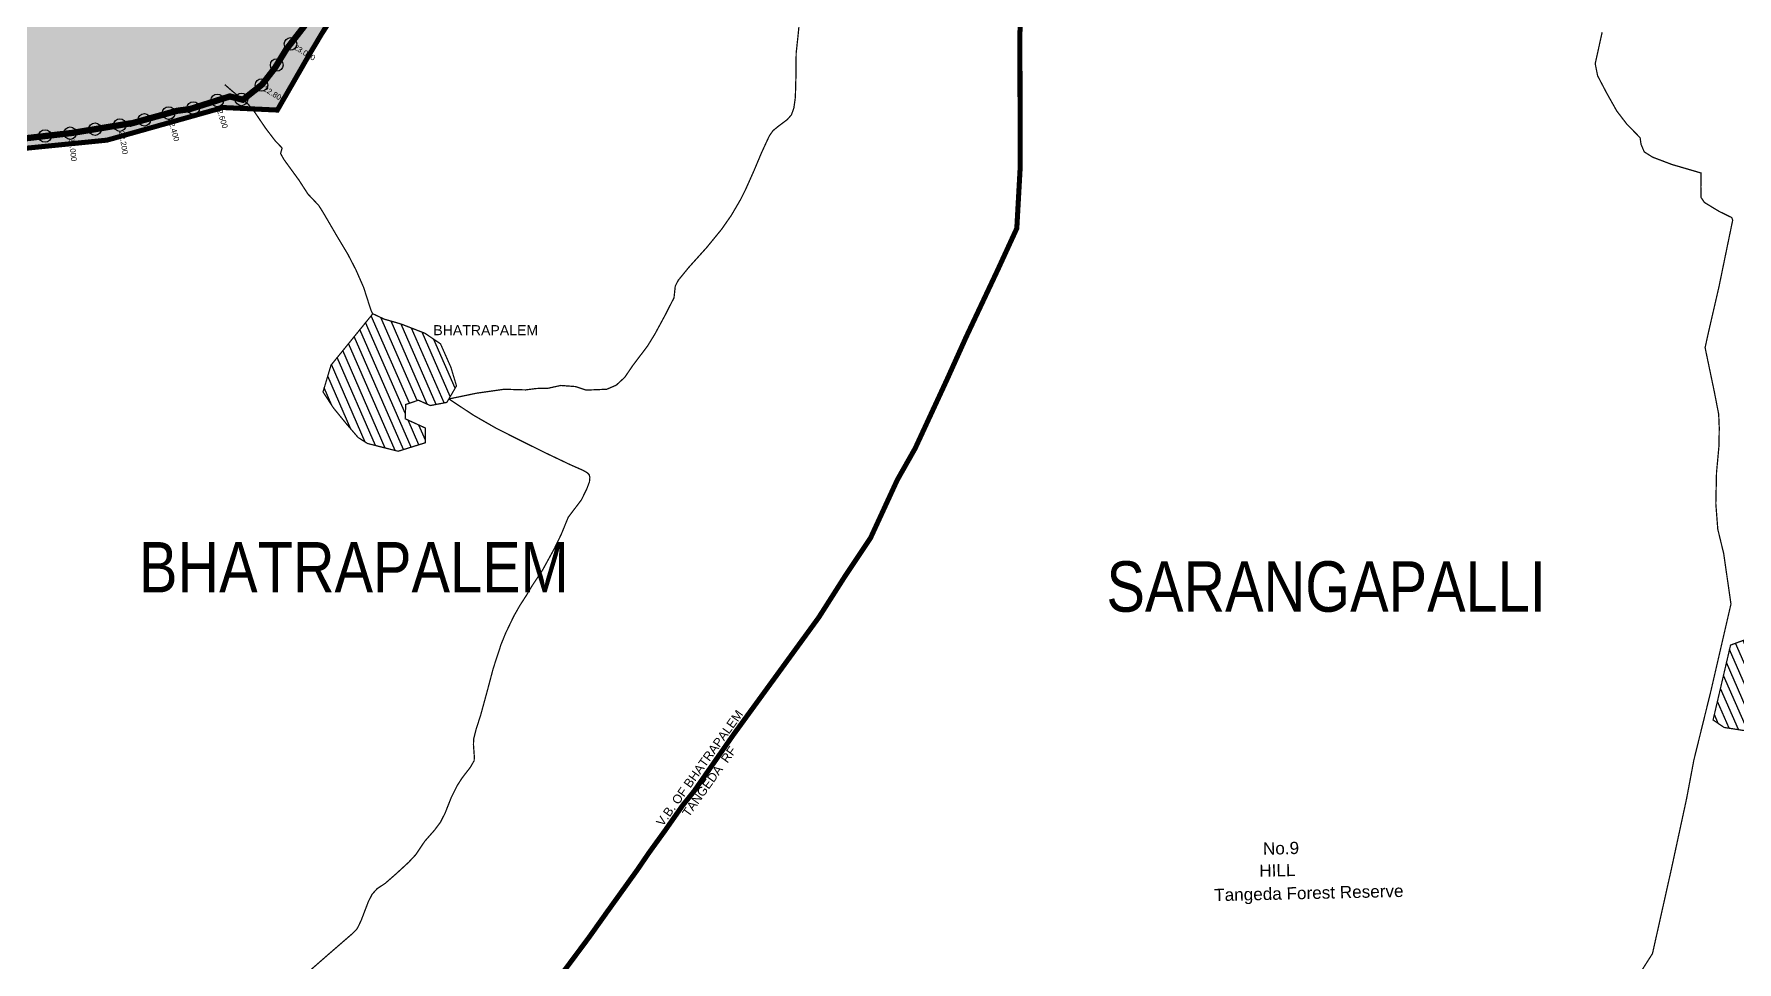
# Model space of a CAD drawing. Header units: millimetres. Extents: x 345922 to 402103, y 1833175 to 1858598.
# Drawn here: x 363290 to 370049, y 1842139 to 1845823 of the extents above; entities that cross this region are included whole.
import ezdxf
from ezdxf.enums import TextEntityAlignment as Align

# ---------------------------------------------------------------- set-up
doc = ezdxf.new("R2010")
doc.units = ezdxf.units.MM
doc.header["$PDMODE"] = 32
doc.header["$PDSIZE"] = 50
doc.linetypes.add('JIS_02_1.0', pattern=[2, 1, -1])
for name, color, linetype in [('BND', 160, 'Continuous'), ('FRL', 3, 'Continuous'), ('points', 161, 'Continuous'), ('ROADS', 10, 'Continuous'), ('STREAM111', 4, 'Continuous'), ('TEXT', 7, 'Continuous'), ('VILLAGE AREA', 44, 'Continuous'), ('VILLAGE NAMES', 7, 'Continuous')]:
    doc.layers.add(name, color=color, linetype=linetype)
doc.styles.get("Standard").update_dxf_attribs({"font": 'arial.ttf'})
doc.styles.add('style1', font='')
doc.styles.get('style1').set_extended_font_data('Bahnschrift Condensed')
pattern_1 = [(113.5464313, (0, 0), (-29.1063882, -12.6838743), [])]

msp = doc.modelspace()

# ---------------------------------------------------------------- hatches: boundary and pattern name
at = {"layer": 'STREAM111'}
h = msp.add_hatch(dxfattribs=at)
h.set_pattern_fill('DASH,_O', color=4, scale=20, angle=45)
h.set_pattern_definition([(45, (0, 0), (7e-15, 89.8025612), [63.5, -63.5])])
edge = h.paths.add_edge_path()
edge.add_line((360312.4, 1845904.9), (360480.1, 1845907.5))
edge.add_line((360480.1, 1845907.5), (360557.2, 1845894.3))
edge.add_line((360557.2, 1845894.3), (360821, 1845809.2))
edge.add_line((360821, 1845809.2), (361124.9, 1845679.8))
edge.add_line((361124.9, 1845679.8), (361436.3, 1845577.4))
edge.add_line((361436.3, 1845577.4), (361695, 1845540.3))
edge.add_line((361695, 1845540.3), (361829.6, 1845532.7))
edge.add_line((361829.6, 1845532.7), (362216, 1845547.5))
edge.add_line((362216, 1845547.5), (362300.6, 1845547))
edge.add_line((362300.6, 1845547), (362320.4, 1845505.3))
edge.add_line((362320.4, 1845505.3), (362339.3, 1845504.7))
edge.add_line((362339.3, 1845504.7), (362352.2, 1845518.6))
edge.add_line((362352.2, 1845518.6), (362450.3, 1845520.1))
edge.add_line((362450.3, 1845520.1), (362712.6, 1845397.4))
edge.add_line((362712.6, 1845397.4), (363038.7, 1845362.4))
edge.add_line((363038.7, 1845362.4), (363526.7, 1845388.4))
edge.add_line((363526.7, 1845388.4), (364040.3, 1845531.1))
edge.add_line((364040.3, 1845531.1), (364255.8, 1845521))
edge.add_line((364255.8, 1845521), (364342.1, 1845671))
edge.add_line((364342.1, 1845671), (365004.6, 1846711.3))
edge.add_line((365004.6, 1846711.3), (365605.4, 1847420.4))
edge.add_line((365605.4, 1847420.4), (365918.3, 1847841.6))
edge.add_line((365918.3, 1847841.6), (365878.7, 1848090.8))
edge.add_line((365878.7, 1848090.8), (365924, 1848305))
edge.add_line((365924, 1848305), (366156.5, 1848619.5))
edge.add_line((366156.5, 1848619.5), (366280.2, 1848725.3))
edge.add_line((366280.2, 1848725.3), (366437.8, 1848794.5))
edge.add_line((366437.8, 1848794.5), (366629.9, 1848860.6))
edge.add_line((366629.9, 1848860.6), (366661.1, 1848902.5))
edge.add_line((366661.1, 1848902.5), (366851.1, 1849031))
edge.add_line((366851.1, 1849031), (367076, 1849132))
edge.add_line((367076, 1849132), (367572, 1849263.5))
edge.add_line((367572, 1849263.5), (367784.8, 1849294.3))
edge.add_line((367784.8, 1849294.3), (368319.3, 1849535.4))
edge.add_line((368319.3, 1849535.4), (368559.9, 1849652.3))
edge.add_line((368559.9, 1849652.3), (368808.4, 1849776.7))
edge.add_line((368808.4, 1849776.7), (369389.2, 1850008.7))
edge.add_line((369389.2, 1850008.7), (369588.7, 1850036.9))
edge.add_line((369588.7, 1850036.9), (369888.9, 1850054.2))
edge.add_line((369888.9, 1850054.2), (370056.2, 1850015.8))
edge.add_line((370056.2, 1850015.8), (370500.8, 1849986.4))
edge.add_line((370500.8, 1849986.4), (370760.6, 1849858.5))
edge.add_line((370760.6, 1849858.5), (370998.4, 1849726.3))
edge.add_line((370998.4, 1849726.3), (371143.5, 1849582))
edge.add_line((371143.5, 1849582), (371265.2, 1849377))
edge.add_line((371265.2, 1849377), (371303, 1849010.8))
edge.add_line((371303, 1849010.8), (371440.3, 1848548.1))
edge.add_line((371440.3, 1848548.1), (371518.2, 1848014))
edge.add_line((371518.2, 1848014), (371609.4, 1847658))
edge.add_line((371609.4, 1847658), (371832.6, 1847472.2))
edge.add_line((371832.6, 1847472.2), (372158.3, 1847071.2))
edge.add_line((372158.3, 1847071.2), (372338.4, 1846857.5))
edge.add_line((372338.4, 1846857.5), (372543.7, 1846547.9))
edge.add_line((372543.7, 1846547.9), (372690.6, 1846393.3))
edge.add_line((372690.6, 1846393.3), (373054, 1846066.4))
edge.add_line((373054, 1846066.4), (373259, 1845909.1))
edge.add_line((373259, 1845909.1), (373481, 1845784.8))
edge.add_line((373481, 1845784.8), (373756.3, 1845640.9))
edge.add_line((373756.3, 1845640.9), (373996.6, 1845568.4))
edge.add_line((373996.6, 1845568.4), (374200, 1845585.5))
edge.add_line((374200, 1845585.5), (374487.4, 1845634.4))
edge.add_line((374487.4, 1845634.4), (374726.7, 1845715.3))
edge.add_line((374726.7, 1845715.3), (375064.6, 1845862.9))
edge.add_line((375064.6, 1845862.9), (375537.5, 1845990.1))
edge.add_line((375537.5, 1845990.1), (375905.4, 1846141.8))
edge.add_line((375905.4, 1846141.8), (375577, 1846618.8))
edge.add_line((375577, 1846618.8), (375526.7, 1846545.7))
edge.add_line((375526.7, 1846545.7), (375428.1, 1846321.7))
edge.add_line((375428.1, 1846321.7), (375393.9, 1846260.6))
edge.add_line((375393.9, 1846260.6), (375319.8, 1846223.6))
edge.add_line((375319.8, 1846223.6), (375200.2, 1846158.1))
edge.add_line((375200.2, 1846158.1), (374896.2, 1846028.1))
edge.add_line((374896.2, 1846028.1), (374775.1, 1845992.5))
edge.add_line((374775.1, 1845992.5), (374659.8, 1845954.1))
edge.add_line((374659.8, 1845954.1), (374468.6, 1845908.4))
edge.add_line((374468.6, 1845908.4), (374304.7, 1845888.5))
edge.add_line((374304.7, 1845888.5), (374162.3, 1845877.1))
edge.add_line((374162.3, 1845877.1), (373881.3, 1845912.8))
edge.add_line((373881.3, 1845912.8), (373777.3, 1845949.8))
edge.add_line((373777.3, 1845949.8), (373681.8, 1846023.8))
edge.add_line((373681.8, 1846023.8), (373544.8, 1846193.8))
edge.add_line((373544.8, 1846193.8), (373472.2, 1846297.7))
edge.add_line((373472.2, 1846297.7), (373393.8, 1846394.5))
edge.add_line((373393.8, 1846394.5), (373284.1, 1846492.6))
edge.add_line((373284.1, 1846492.6), (373009.7, 1846804.4))
edge.add_line((373009.7, 1846804.4), (372901.1, 1846958.2))
edge.add_line((372901.1, 1846958.2), (372766.8, 1847192.8))
edge.add_line((372766.8, 1847192.8), (372656.1, 1847372.7))
edge.add_line((372656.1, 1847372.7), (372613, 1847438))
edge.add_line((372613, 1847438), (372539.3, 1847503.3))
edge.add_line((372539.3, 1847503.3), (372387.6, 1847604.7))
edge.add_line((372387.6, 1847604.7), (372217.7, 1847744.1))
edge.add_line((372217.7, 1847744.1), (372034, 1847883.4))
edge.add_line((372034, 1847883.4), (371929.6, 1847980.7))
edge.add_line((371929.6, 1847980.7), (371828.7, 1848173.2))
edge.add_line((371828.7, 1848173.2), (371715.3, 1848396.9))
edge.add_line((371715.3, 1848396.9), (371643.8, 1848678.5))
edge.add_line((371643.8, 1848678.5), (371591.1, 1848840))
edge.add_line((371591.1, 1848840), (371456.5, 1849263.5))
edge.add_line((371456.5, 1849263.5), (371414.2, 1849498.9))
edge.add_line((371414.2, 1849498.9), (371312, 1849769.7))
edge.add_line((371312, 1849769.7), (371239, 1849918.9))
edge.add_line((371239, 1849918.9), (371024.5, 1850114.1))
edge.add_line((371024.5, 1850114.1), (370792.3, 1850318.7))
edge.add_line((370792.3, 1850318.7), (370617, 1850424.1))
edge.add_line((370617, 1850424.1), (370453.2, 1850451.6))
edge.add_line((370453.2, 1850451.6), (370045.9, 1850438.7))
edge.add_line((370045.9, 1850438.7), (369901.1, 1850435.9))
edge.add_line((369901.1, 1850435.9), (369863.2, 1850432))
edge.add_line((369863.2, 1850432), (369636.1, 1850417.2))
edge.add_line((369636.1, 1850417.2), (369473.7, 1850396.9))
edge.add_line((369473.7, 1850396.9), (369263.9, 1850383.4))
edge.add_line((369263.9, 1850383.4), (369125.1, 1850352.9))
edge.add_line((369125.1, 1850352.9), (368996.5, 1850292.1))
edge.add_line((368996.5, 1850292.1), (368861.2, 1850204.2))
edge.add_line((368861.2, 1850204.2), (368671.7, 1850102.8))
edge.add_line((368671.7, 1850102.8), (368448.3, 1850018.3))
edge.add_line((368448.3, 1850018.3), (368272.4, 1849913.5))
edge.add_line((368272.4, 1849913.5), (368004.2, 1849827.1))
edge.add_line((368004.2, 1849827.1), (367788.8, 1849714.8))
edge.add_line((367788.8, 1849714.8), (367519.3, 1849605.2))
edge.add_line((367519.3, 1849605.2), (367186.6, 1849449))
edge.add_line((367186.6, 1849449), (366786.7, 1849232))
edge.add_line((366786.7, 1849232), (366520.6, 1849095.8))
edge.add_line((366520.6, 1849095.8), (366203.8, 1848968.1))
edge.add_line((366203.8, 1848968.1), (366030.8, 1848868.4))
edge.add_line((366030.8, 1848868.4), (365841.2, 1848735.4))
edge.add_line((365841.2, 1848735.4), (365673, 1848657.9))
edge.add_arc((365678.8, 1848638.8), 20, 106.84736, 172.13367)
edge.add_arc((366210.4, 1848161.8), 730.8, 138.97433, 154.11465)
edge.add_line((365552.9, 1848480.9), (365495.4, 1848364.8))
edge.add_arc((365995.6, 1848175.1), 535, 159.23736, 179.53822)
edge.add_line((365460.7, 1848179.4), (365365.8, 1848042.3))
edge.add_line((365365.8, 1848042.3), (365228.7, 1847989.9))
edge.add_line((365228.7, 1847989.9), (365128.7, 1847897.9))
edge.add_line((365128.7, 1847897.9), (364872.5, 1847479.8))
edge.add_spline(control_points=[(364872.5, 1847479.8), (364751.5, 1847238.1), (364508.2, 1846751.8), (364198.4, 1846147.9), (363744.8, 1845891.7), (363315.2, 1845910.5), (362809.7, 1845812), (362342.9, 1846131.5), (361754.6, 1846130), (361221.5, 1846087.1), (360745.8, 1846143.6), (360403.7, 1846216.2), (360146.2, 1846435.8), (359817, 1846535.7), (359424, 1846595.5), (359070.8, 1846351.3), (358733.8, 1846232.3), (358457.7, 1845994.9), (358118.2, 1845832.2), (357705.8, 1845724.4), (357317.7, 1845758.8), (357023.9, 1845510.6), (356849.3, 1845128.2), (356580, 1844792.4), (356446, 1844297.4), (356030.9, 1843955.3), (355574.1, 1843591.3), (355217, 1843272.9), (354944.6, 1842979.2), (354741.7, 1842776.2), (354523.6, 1842634), (354411.3, 1842454.7), (354037.5, 1842257.1), (353652.6, 1842879.1), (352957.2, 1842601.1), (352440.3, 1843123.6), (351871, 1843339), (351505.9, 1843559), (351379.9, 1843635)], knot_values=[0, 0, 0, 0, 816.927526, 1643.761803, 1962.087642, 2311.263035, 2917.580945, 3432.028985, 3904.205199, 4642.49363, 5040.443251, 5342.292141, 5671.412453, 6026.576286, 6370.093912, 6811.380667, 7250.662048, 7436.99095, 7895.132819, 8364.635402, 8711.468131, 9007.199942, 9440.815909, 9972.938838, 10276.359737, 10947.391125, 11503.408839, 12052.094683, 12374.742608, 12705.71871, 12912.047162, 13143.644243, 13334.200632, 14061.252952, 14648.51574, 15221.119517, 16056.071013, 16495.766696, 16495.766696, 16495.766696, 16495.766696], degree=3, periodic=0)
edge.add_line((351379.9, 1843635), (351106.5, 1843677.9))
edge.add_line((351106.5, 1843677.9), (350518.1, 1843637.9))
edge.add_line((350518.1, 1843637.9), (349724.7, 1843369))
edge.add_line((349724.7, 1843369), (349436.5, 1843040.9))
edge.add_line((349436.5, 1843040.9), (349048.2, 1842444.9))
edge.add_line((349048.2, 1842444.9), (348671.9, 1842188.8))
edge.add_line((348671.9, 1842188.8), (348888.3, 1841967.1))
edge.add_line((348888.3, 1841967.1), (349205.6, 1842299.6))
edge.add_line((349205.6, 1842299.6), (349306, 1842415.8))
edge.add_line((349306, 1842415.8), (349375, 1842547))
edge.add_line((349375, 1842547), (349580.2, 1842817.4))
edge.add_line((349580.2, 1842817.4), (349946.5, 1843185.7))
edge.add_line((349946.5, 1843185.7), (350272.4, 1843335.3))
edge.add_line((350272.4, 1843335.3), (350789.1, 1843428))
edge.add_line((350789.1, 1843428), (350998.9, 1843450.7))
edge.add_line((350998.9, 1843450.7), (351278.4, 1843398.7))
edge.add_line((351278.4, 1843398.7), (351614, 1843322.1))
edge.add_line((351614, 1843322.1), (352008.9, 1843081.7))
edge.add_line((352008.9, 1843081.7), (352174.8, 1842941.3))
edge.add_line((352174.8, 1842941.3), (352417, 1842669.9))
edge.add_line((352417, 1842669.9), (353146.2, 1842474.1))
edge.add_line((353146.2, 1842474.1), (353409.4, 1842271.6))
edge.add_line((353409.4, 1842271.6), (354057, 1842133))
edge.add_line((354057, 1842133), (354305.9, 1842172.8))
edge.add_line((354305.9, 1842172.8), (354684.2, 1842415.5))
edge.add_line((354684.2, 1842415.5), (355191.1, 1842879.5))
edge.add_line((355191.1, 1842879.5), (355737, 1843173.6))
edge.add_line((355737, 1843173.6), (356070, 1843283.5))
edge.add_line((356070, 1843283.5), (356311.5, 1843442.1))
edge.add_line((356311.5, 1843442.1), (356569.1, 1843861.7))
edge.add_line((356569.1, 1843861.7), (356851.2, 1844266.5))
edge.add_line((356851.2, 1844266.5), (357016.9, 1844488.8))
edge.add_line((357016.9, 1844488.8), (357044.6, 1844633.6))
edge.add_line((357044.6, 1844633.6), (357119.9, 1844730.1))
edge.add_line((357119.9, 1844730.1), (357281.4, 1844886.2))
edge.add_line((357281.4, 1844886.2), (357507.2, 1845123.6))
edge.add_line((357507.2, 1845123.6), (357846, 1845373.9))
edge.add_line((357846, 1845373.9), (358539.6, 1845695.9))
edge.add_line((358539.6, 1845695.9), (358987.5, 1845842.6))
edge.add_line((358987.5, 1845842.6), (359498.8, 1845883.5))
edge.add_line((359498.8, 1845883.5), (360096, 1845862))
edge.add_line((360096, 1845862), (360175.6, 1845873.5))
edge.add_line((360175.6, 1845873.5), (360312.4, 1845904.9))
at = {"layer": 'VILLAGE AREA'}
h = msp.add_hatch(dxfattribs=at)
h.set_pattern_fill('ANSI31,_O', color=256, scale=10, angle=68.54643)
h.set_pattern_definition(pattern_1)
h.paths.add_polyline_path([(364634.7, 1844712.4), (364468.7, 1844508.2), (364437, 1844402), (364478.3, 1844338.6), (364531.5, 1844273.4), (364576.5, 1844221), (364613.4, 1844197.4), (364735.1, 1844166.5), (364843.6, 1844200.4), (364843.6, 1844258.6), (364763.1, 1844295.5), (364765.4, 1844352.3), (364815.5, 1844369.2), (364862.7, 1844347.9), (364928.4, 1844360.4), (364966.8, 1844426), (364944.6, 1844499.8), (364903.3, 1844593), (364841.3, 1844635), (364746.2, 1844671.9), (364679.8, 1844691)])
h = msp.add_hatch(dxfattribs=at)
h.set_pattern_fill('ANSI31,_O', color=256, scale=10, angle=68.54643)
h.set_pattern_definition(pattern_1)
h.paths.add_polyline_path([(370115.1, 1843430.7), (370023.9, 1843397), (369954.5, 1843099.8), (369998.1, 1843070.1), (370087.4, 1843056.2), (370188.5, 1843131.5), (370212.3, 1843297.9)])

# ---------------------------------------------------------------- linework, layer by layer
at = {"layer": 'BND', "linetype": 'JIS_02_1.0', "lineweight": 30, "ltscale": 50, "const_width": 20}
for points in [[(367207.9, 1845979.7), (367203.2, 1845824.4), (367204, 1845288.6), (367190.8, 1845051.4), (367113.8, 1844883.6), (366990, 1844620.6), (366914.3, 1844452.4), (366787.3, 1844177.8), (366716.4, 1844052.7), (366649.6, 1843907.6), (366610.1, 1843822), (366506.7, 1843666.9), (366404.9, 1843507), (366066.5, 1843041.9), (365909.1, 1842815.9), (365864, 1842760), (365794.5, 1842660.6), (365731.2, 1842573.1), (365685, 1842505.3), (365622.8, 1842418.7), (365564.3, 1842337.3), (365492.6, 1842236.4), (365387.1, 1842094.6)], [(363141.6, 1845357.8), (363333.7, 1845377), (363580, 1845401.7), (363820.5, 1845469.3), (364040.3, 1845531.1), (364255.8, 1845521), (364307.2, 1845610.3), (364377, 1845731.7), (364412.3, 1845791.1), (364462.9, 1845876.2)]]:
    msp.add_lwpolyline(points, dxfattribs=at)
at = {"layer": 'FRL', "color": 84}
msp.add_lwpolyline([(362924, 1845371, 25, 25, 0), (363440, 1845430, 25, 25, 0), (363671, 1845468, 25, 25, 0), (363673, 1845467, 25, 25, 0), (363857, 1845518, 25, 25, 0), (363909, 1845525, 25, 25, 0), (364067, 1845575, 25, 25, 0), (364119, 1845562, 25, 25, 0), (364194.9, 1845622.2, 25, 25, 0), (364246.6, 1845688.8, 25, 25, 0), (364290.3, 1845760.9, 25, 25, 0), (364364.8, 1845856.8, 25, 25, 0)], format="xyseb", dxfattribs=at)
at = {"layer": 'points'}
for p in [(364307.9, 1845783.5), (364253.3, 1845699.9), (364113.3, 1845563.4), (364192.8, 1845620.5), (363824.2, 1845508.9), (363921.8, 1845529.1), (364017.2, 1845559.2), (363433.3, 1845429.2), (363532, 1845445.1), (363630.6, 1845461.4), (363727.8, 1845482.2), (363333.9, 1845417.9)]:
    msp.add_point(p, dxfattribs=at)
at = {"layer": 'ROADS'}
for points, const_width in [([(364939.3, 1844374.7), (365046.6, 1844397), (365155.9, 1844412.6), (365241.5, 1844410.1), (365284.7, 1844415.7), (365329.9, 1844416.5), (365380.8, 1844427.7), (365438.7, 1844423.3), (365481.6, 1844409.3), (365562.9, 1844412.6), (365601, 1844428.9), (365634.7, 1844460.1), (365667.6, 1844508.3), (365724.9, 1844583.9), (365754.6, 1844632.3), (365796.9, 1844710.4), (365813.4, 1844743.3), (365830.2, 1844775.5), (365835.2, 1844822.3), (365847, 1844845.1), (365888.5, 1844896), (365959.5, 1844974.9), (366018.9, 1845047.5), (366057.6, 1845102.9), (366094, 1845165.2), (366114.5, 1845206.1), (366147.6, 1845280.3), (366178.1, 1845352.8), (366208.4, 1845418.2), (366223.3, 1845439.4), (366243.1, 1845455.6), (366279.6, 1845483.1), (366296.5, 1845502.3), (366306, 1845529.8), (366311.8, 1845571.3), (366314.4, 1845664.7), (366315, 1845746.8), (366323.4, 1845825), (366336.4, 1845958.8)], 5), ([(369612.1, 1842012.2), (369713.9, 1842172.2), (369788.6, 1842506.3), (369849.6, 1842788.7), (369878.2, 1842940.6), (369945.5, 1843213.6), (370025.5, 1843560.2), (369996.5, 1843760.9), (369973.2, 1843857), (369965.4, 1843958.4), (369968.1, 1844081.4), (369977.8, 1844186.9), (369979, 1844260), (369976.7, 1844313.5), (369959.8, 1844400.8), (369922.8, 1844577.8), (369935.6, 1844636.2), (369978, 1844820.2), (370012, 1844985.7), (370032.4, 1845084.2), (370028.4, 1845094.3), (369977.1, 1845119.5), (369920.2, 1845154.2), (369906.9, 1845173.7), (369906, 1845216.4), (369906.9, 1845271.1), (369790.3, 1845305.2), (369714.1, 1845334.2), (369681.2, 1845355.2), (369668.7, 1845384.7), (369664.8, 1845411.2), (369611.8, 1845465.7), (369572.2, 1845517.3), (369532, 1845588.8), (369496.4, 1845656.7), (369486.6, 1845705), (369514.2, 1845830)], 5), ([(369612.1, 1842012.2), (369713.9, 1842172.2), (369788.6, 1842506.3), (369849.6, 1842788.7), (369878.2, 1842940.6), (369945.5, 1843213.6), (370025.5, 1843560.2), (369996.5, 1843760.9), (369973.2, 1843857), (369965.4, 1843958.4), (369968.1, 1844081.4), (369977.8, 1844186.9), (369979, 1844260), (369976.7, 1844313.5), (369959.8, 1844400.8), (369922.8, 1844577.8), (369935.6, 1844636.2), (369978, 1844820.2), (370012, 1844985.7), (370032.4, 1845084.2), (370028.4, 1845094.3), (369977.1, 1845119.5), (369920.2, 1845154.2), (369906.9, 1845173.7), (369906, 1845216.4), (369906.9, 1845271.1), (369790.3, 1845305.2), (369714.1, 1845334.2), (369681.2, 1845355.2), (369668.7, 1845384.7), (369664.8, 1845411.2), (369611.8, 1845465.7), (369572.2, 1845517.3), (369532, 1845588.8), (369496.4, 1845656.7), (369486.6, 1845705), (369514.2, 1845830)], 5), ([(364634.1, 1844711.7), (364627, 1844727.6), (364598.1, 1844817.3), (364567.8, 1844886.2), (364536.5, 1844946.9), (364495.4, 1845015.4), (364438.8, 1845112.3), (364419.9, 1845142.4), (364377, 1845187.8), (364341.5, 1845242.8), (364282.7, 1845323.5), (364268.5, 1845348.4), (364274.7, 1845370.1), (364246.7, 1845399.7), (364209.4, 1845448.5), (364166.7, 1845511.4), (364140.2, 1845544), (364077.3, 1845595.8), (364047, 1845622)], 5), ([(364634.1, 1844711.7), (364627, 1844727.6), (364598.1, 1844817.3), (364567.8, 1844886.2), (364536.5, 1844946.9), (364495.4, 1845015.4), (364438.8, 1845112.3), (364419.9, 1845142.4), (364377, 1845187.8), (364341.5, 1845242.8), (364282.7, 1845323.5), (364268.5, 1845348.4), (364274.7, 1845370.1), (364246.7, 1845399.7), (364209.4, 1845448.5), (364166.7, 1845511.4), (364140.2, 1845544), (364077.3, 1845595.8), (364047, 1845622)], 1), ([(364337.3, 1842063), (364449.1, 1842161), (364556.3, 1842253.9), (364570.1, 1842267.8), (364577.6, 1842280.9), (364589.1, 1842305.7), (364617.2, 1842379.1), (364632.2, 1842408.2), (364652.1, 1842430.2), (364683.4, 1842450.7), (364729.4, 1842491), (364776.9, 1842534.7), (364804.8, 1842564.6), (364841, 1842618.4), (364880.3, 1842663.1), (364903.4, 1842694), (364921.6, 1842730.2), (364946.5, 1842793), (364970.1, 1842840.1), (364989.7, 1842870.3), (365022.1, 1842912.3), (365036.9, 1842938.3), (365037.5, 1842954.6), (365035.8, 1842978.3), (365034.1, 1843003), (365035.1, 1843024.4), (365044.4, 1843061.7), (365063.3, 1843120.9), (365088.9, 1843214.8), (365112.6, 1843304.4), (365144.2, 1843401.1), (365161.8, 1843444.2), (365194.5, 1843512.3), (365218.7, 1843554.8), (365243.3, 1843592.8), (365267.2, 1843632.9), (365308.2, 1843694.4), (365355.4, 1843780.5), (365382.8, 1843837.1), (365410.1, 1843903.9), (365437.3, 1843940.1), (365462.4, 1843973.1), (365484.2, 1844017.7), (365494.6, 1844045.4), (365496.3, 1844062.4), (365493.4, 1844073.8), (365485.7, 1844081.1), (365469.7, 1844090.5), (365418.4, 1844113.1), (365322.5, 1844158.8), (365225.5, 1844206.8), (365124.6, 1844257.7), (365035.7, 1844308.7), (364941.4, 1844370.9), (364936.3, 1844373.9)], 5), ([(364337.3, 1842063), (364449.1, 1842161), (364556.3, 1842253.9), (364570.1, 1842267.8), (364577.6, 1842280.9), (364589.1, 1842305.7), (364617.2, 1842379.1), (364632.2, 1842408.2), (364652.1, 1842430.2), (364683.4, 1842450.7), (364729.4, 1842491), (364776.9, 1842534.7), (364804.8, 1842564.6), (364841, 1842618.4), (364880.3, 1842663.1), (364903.4, 1842694), (364921.6, 1842730.2), (364946.5, 1842793), (364970.1, 1842840.1), (364989.7, 1842870.3), (365022.1, 1842912.3), (365036.9, 1842938.3), (365037.5, 1842954.6), (365035.8, 1842978.3), (365034.1, 1843003), (365035.1, 1843024.4), (365044.4, 1843061.7), (365063.3, 1843120.9), (365088.9, 1843214.8), (365112.6, 1843304.4), (365144.2, 1843401.1), (365161.8, 1843444.2), (365194.5, 1843512.3), (365218.7, 1843554.8), (365243.3, 1843592.8), (365267.2, 1843632.9), (365308.2, 1843694.4), (365355.4, 1843780.5), (365382.8, 1843837.1), (365410.1, 1843903.9), (365437.3, 1843940.1), (365462.4, 1843973.1), (365484.2, 1844017.7), (365494.6, 1844045.4), (365496.3, 1844062.4), (365493.4, 1844073.8), (365485.7, 1844081.1), (365469.7, 1844090.5), (365418.4, 1844113.1), (365322.5, 1844158.8), (365225.5, 1844206.8), (365124.6, 1844257.7), (365035.7, 1844308.7), (364941.4, 1844370.9), (364936.3, 1844373.9)], 1)]:
    msp.add_lwpolyline(points, dxfattribs=dict(at, const_width=const_width))
at = {"layer": 'STREAM111', "color": 4}
msp.add_lwpolyline([(365004.6, 1846711.3), (364342.1, 1845671), (364255.8, 1845521), (364040.3, 1845531.1), (363526.7, 1845388.4), (363038.7, 1845362.4)], dxfattribs=at)
msp.add_spline([(364872.5, 1847479.8), (364505.7, 1846749.9), (364031.1, 1846072.8), (363749.1, 1845925.2), (363401.1, 1845896.3), (362794.8, 1845893.6), (362317.7, 1846086), (361847.1, 1846125.5), (361109, 1846109.7), (360713.6, 1846154.4), (360423.1, 1846236.3), (360143.6, 1846410.2), (359808.8, 1846528.7), (359466.1, 1846552.4), (359064.2, 1846370.3), (358672.8, 1846170.9), (358524.2, 1846058.4), (358117.4, 1845847.8), (357659.2, 1845745.2), (357314.1, 1845711.4), (357077.6, 1845533.7), (356848.6, 1845165.6), (356573.2, 1844710.2), (356461.5, 1844428.1), (356004.9, 1843936.4), (355574.2, 1843584.7), (355168.6, 1843215.2), (354945, 1842982.5), (354702.6, 1842757.2), (354541, 1842628.9), (354385.4, 1842457.4), (354214.8, 1842372.5), (353571.5, 1842711.4), (352984.3, 1842720.6), (352496.8, 1843021), (351761.1, 1843415.7), (351379.9, 1843635)], degree=3, dxfattribs=at)
at = {"layer": 'VILLAGE AREA', "const_width": 5}
for points in [[(364634.7, 1844712.4), (364468.7, 1844508.2), (364437, 1844402), (364478.3, 1844338.6), (364531.5, 1844273.4), (364576.5, 1844221), (364613.4, 1844197.4), (364735.1, 1844166.5), (364843.6, 1844200.4), (364843.6, 1844258.6), (364763.1, 1844295.5), (364765.4, 1844352.3), (364815.5, 1844369.2), (364862.7, 1844347.9), (364928.4, 1844360.4), (364966.8, 1844426), (364944.6, 1844499.8), (364903.3, 1844593), (364841.3, 1844635), (364746.2, 1844671.9), (364679.8, 1844691), (364634.7, 1844712.4)], [(370115.1, 1843430.7), (370023.9, 1843397), (369954.5, 1843099.8), (369998.1, 1843070.1), (370087.4, 1843056.2), (370188.5, 1843131.5), (370212.3, 1843297.9), (370115.1, 1843430.7)]]:
    msp.add_lwpolyline(points, dxfattribs=at)

# ---------------------------------------------------------------- texts
at = {"layer": 'points', "color": 1}
for s, rotation, p in [('23.000', 328.72785, (364323.7, 1845774.1)), ('22.600', 287.56027, (364021.3, 1845538.8)), ('22.400', 285.49199, (363832, 1845488.6)), ('22.000', 276.52293, (363438.2, 1845411.2)), ('22.200', 279.34161, (363637.2, 1845438.6))]:
    msp.add_text(s, height=22, rotation=rotation, dxfattribs=at).set_placement(p, align=Align.MIDDLE_LEFT)
msp.add_text('22.800', height=22, rotation=328.72785, dxfattribs=at).set_placement((364283.7, 1845559.6), align=Align.MIDDLE_RIGHT)
at = {"layer": 'TEXT', "color": 6}
for s, p in [('V.B. OF BHATRAPALEM', (365785.4, 1842674.6)), ('TANGEDA  RF', (365888.7, 1842711.6))]:
    msp.add_text(s, height=35, rotation=54.37866, dxfattribs=at).set_placement(p)
at = {"layer": 'TEXT'}
for s, height, p in [('No.9', 48.64, (368168.3, 1842564.6)), ('HILL', 48.64, (368153.8, 1842477)), ('Tangeda Forest Reserve', 48.641, (367974.9, 1842380.4))]:
    msp.add_text(s, height=height, rotation=1.29095, dxfattribs=at).set_placement(p)
at = {"layer": 'VILLAGE AREA'}
msp.add_text('BHATRAPALEM', height=40, dxfattribs=at).set_placement((364874.8, 1844627.2))
at = {"layer": 'VILLAGE NAMES', "color": 0, "style": 'style1'}
for s, p in [('BHATRAPALEM', (363706.6, 1843606.1)), ('SARANGAPALLI', (367546.7, 1843529.6))]:
    msp.add_text(s, height=200, dxfattribs=at).set_placement(p)

doc.saveas('drawing.dxf')
